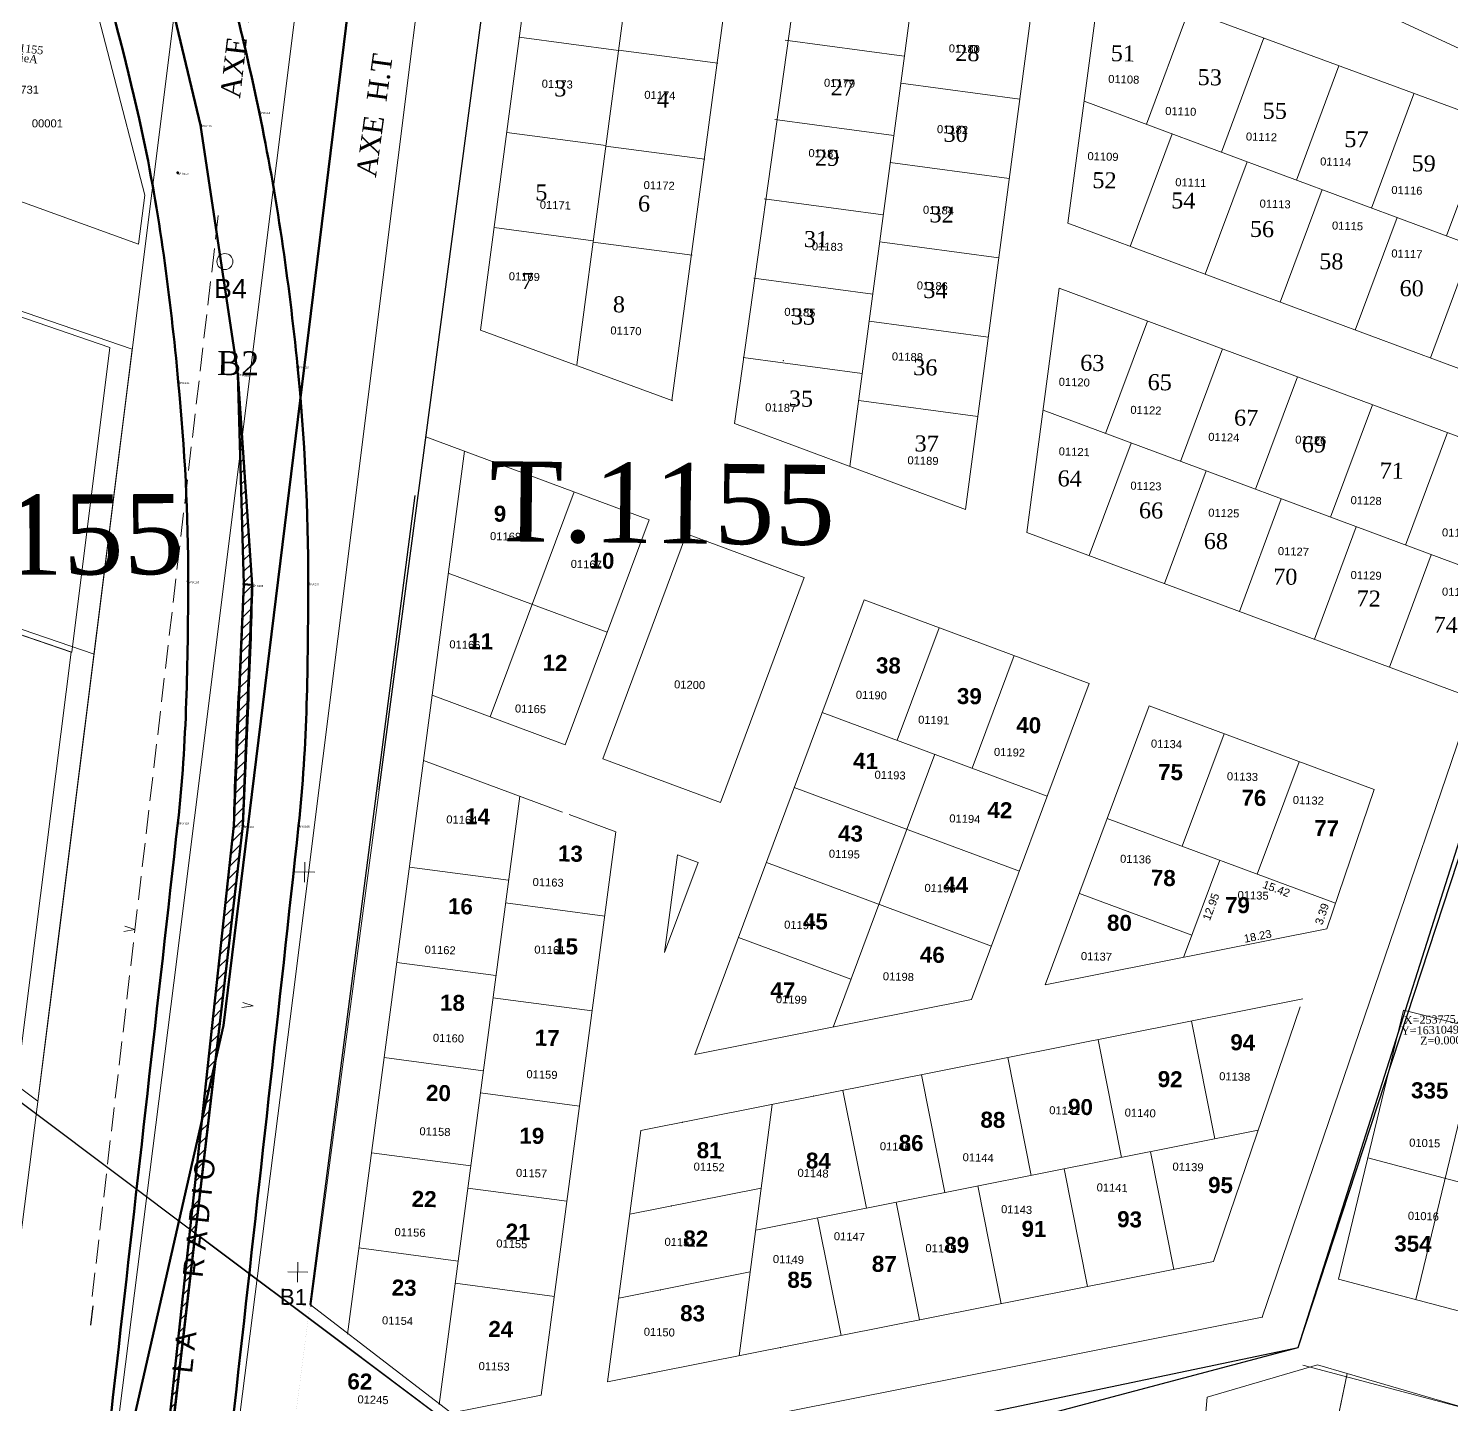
# Model space of a CAD drawing. Header units: metres. Extents: x 251686 to 255059, y 1627526 to 1631912.
# Drawn here: x 253599.5 to 253777.3, y 1631004.2 to 1631176.2 of the extents above; entities that cross this region are included whole.
import ezdxf
from ezdxf.enums import TextEntityAlignment as Align

# ---------------------------------------------------------------- set-up
doc = ezdxf.new("R2010")
doc.units = ezdxf.units.M
doc.header["$MEASUREMENT"] = 0
doc.linetypes.add('DGN Style 2', pattern=[29.229957, 17.537974, -11.691983])
doc.linetypes.add('DGN Style 3', pattern=[4.156684, 2.96906, -1.187624])
for name, color, linetype, lineweight in [('0 @ 1', 7, 'Continuous', 0), ('[CPT ]PLATEAU$2-NOM (14)', 7, 'Continuous', 0), ('ASSIETTE IMMAT', 7, 'Continuous', 0), ('AUTREETF', 7, 'Continuous', 0), ('Caniveau rectangulaire', 4, 'Continuous', 0), ('Cotation Surface1', 1, 'Continuous', 0), ('Division - Cotations Texte', 7, 'Continuous', 0), ('LOTIS', 7, 'Continuous', 0), ('morcellements', 5, 'Continuous', 13), ('Numero_TF', 7, 'Continuous', 0), ('Régularisation', 1, 'Continuous', 40), ('Voirie', 252, 'Continuous', 0)]:
    doc.layers.add(name, color=color, linetype=linetype, lineweight=lineweight)
for name, color, linetype in [('A_revoir_niveau_0', 7, 'Continuous'), ('historique_numero_parcelle', 7, 'Continuous'), ('limites_parcelles', 7, 'Continuous'), ('limites_sections', 7, 'Continuous'), ('limites_tf', 7, 'Continuous'), ('numero_lot', 7, 'Continuous'), ('numero_parcelle', 7, 'Continuous'), ('toponymie', 7, 'Continuous')]:
    doc.layers.add(name, color=color, linetype=linetype)
doc.layers.add('Lignes HT Vectorisées', color=6, linetype='Continuous', lineweight=0, true_color=0xff00ff)
doc.styles.get("Standard").update_dxf_attribs({"font": 'txt.shx'})
doc.styles.add('Style-Arial', font='arial.ttf')
doc.styles.add('Style-FANCY', font='times.ttf')
doc.styles.add('Style-Times New Roman', font='times.ttf')
doc.styles.add('Style-WORKING', font='WORKING.shx')
doc.styles.add('style1', font='')
doc.styles.get('style1').set_extended_font_data('Times New Roman', bold=True)

msp = doc.modelspace()

# ---------------------------------------------------------------- hatches: boundary and pattern name
at = {"layer": 'voirie', "linetype": 'Continuous', "lineweight": 0}
h = msp.add_hatch(dxfattribs=at)
h.set_pattern_fill('HATCH', style=0, pattern_type=2)
h.set_pattern_definition([(44.628, (253610.4372, 1630940.8711), (-0.702501, 0.711683), [])])
h.paths.add_polyline_path([(253610.437216, 1630940.871101), (253610.528853, 1630941.654907), (253610.557433, 1630941.903304), (253610.659499, 1630942.783405), (253610.743807, 1630943.519635), (253610.835931, 1630944.281854), (253610.965527, 1630945.397666), (253611.117776, 1630946.704802), (253611.30402, 1630948.30122), (253611.558425, 1630950.502241), (253611.806016, 1630952.596084), (253612.080695, 1630954.975424), (253612.36107, 1630957.348599), (253612.86855, 1630961.722696), (253616.119856, 1630989.559657), (253626.255276, 1631076.522264), (253627.421883, 1631106.646326), (253625.645861, 1631132.986413), (253626.374535, 1631106.750128), (253625.12978, 1631076.603573)])

# ---------------------------------------------------------------- linework, layer by layer
at = {"layer": '0 @ 1', "color": 7, "linetype": 'Continuous', "lineweight": 0}
for p, q in [((253657.50659, 1631055.063223), (253669.898804, 1631053.421702)), ((253655.930734, 1631043.166937), (253668.322948, 1631041.525416)), ((253654.354878, 1631031.270652), (253666.747092, 1631029.629131)), ((253652.780039, 1631019.375349), (253665.172253, 1631017.733828))]:
    msp.add_line(p, q, dxfattribs=at)
at = {"layer": 'A_revoir_niveau_0', "color": 5, "linetype": 'Continuous', "lineweight": 30}
msp.add_line((253643.297077, 1631081.05512), (253657.411361, 1631187.639812), dxfattribs=at)
at = {"layer": 'A_revoir_niveau_0', "color": 7, "linetype": 'Continuous', "lineweight": 0}
for p, q in [((253655.946461, 1631138.495991), (253662.367647, 1631186.983214)), ((253639.328894, 1631013.008147), (253653.943064, 1631123.363681)), ((253634.751489, 1631016.519562), (253643.297077, 1631081.05512)), ((253767.605997, 1631081.068628), (253761.679168, 1631063.653448)), ((253663.54097, 1631005.412446), (253672.859411, 1631075.777392)), ((253761.679168, 1631063.653448), (253726.514954, 1631056.6671)), ((253717.296606, 1631054.835707), (253682.730552, 1631047.967937)), ((253753.625537, 1631015.154714), (253660.619043, 1630996.675127)), ((253663.54097, 1631005.412446), (253652.174837, 1631003.153473))]:
    msp.add_line(p, q, dxfattribs=at)
at = {"layer": 'A_revoir_niveau_0', "color": 7, "linetype": 'Continuous', "lineweight": 13}
msp.add_line((253679.840437, 1631129.685661), (253687.249412, 1631184.942601), dxfattribs=at)
at = {"layer": 'A_revoir_niveau_0', "color": 7, "ltscale": 39.37}
msp.add_line((253634.647745, 1631016.739182), (253647.76368, 1631117.825166), dxfattribs=at)
at = {"layer": 'A_revoir_niveau_0', "color": 7, "ltscale": 39.37, "flags": 128}
msp.add_lwpolyline([(253607.522869, 1631016.578696), (253607.201143, 1631014.125269)], dxfattribs=at)
at = {"layer": 'A_revoir_niveau_0', "color": 7, "linetype": 'Continuous', "lineweight": 0}
msp.add_circle((253624.009353, 1631147.056495), 0.999998, dxfattribs=at)
for p in [(253634.751489, 1631016.519562), (253753.625537, 1631015.154714)]:
    msp.add_point(p, dxfattribs=at)
at = {"layer": 'ASSIETTE IMMAT', "color": 2, "linetype": 'Continuous', "lineweight": 30, "elevation": 0.000046, "flags": 128}
msp.add_lwpolyline([(254089.056999, 1630989.119047), (254053.768104, 1630970.237518), (253929.007157, 1630963.077484), (253662.217025, 1630930.4745), (253668.924592, 1630987.703548), (253758.102687, 1631011.359836), (253787.058794, 1631102.338464), (253886.298691, 1631104.643742), (253995.611394, 1631247.197095), (254072.178378, 1631231.497107), (254102.713941, 1631309.866788)], dxfattribs=at)
at = {"layer": 'Caniveau rectangulaire', "color": 7, "ltscale": 39.37}
for p, q in [((253633.958644, 1631069.519085), (253634.002275, 1631072.0187)), ((253632.730653, 1631070.790708), (253635.230267, 1631070.747077)), ((253631.858034, 1631020.798423), (253634.357648, 1631020.754792)), ((253633.086026, 1631019.526801), (253633.129657, 1631022.026415))]:
    msp.add_line(p, q, dxfattribs=at)
at = {"layer": 'Division - Cotations Texte', "color": 1, "linetype": 'Continuous', "lineweight": 0}
for p in [(253693.771448, 1631134.674279), (253697.586943, 1631042.762874), (253681.167547, 1631039.500942), (253679.780587, 1631029.029574), (253694.814042, 1631021.82112), (253678.394645, 1631018.559189), (253693.4271, 1631011.350752), (253677.007686, 1631008.087821)]:
    msp.add_point(p, dxfattribs=at)
at = {"layer": 'Lignes HT Vectorisées', "color": 5, "flags": 128}
msp.add_lwpolyline([(253756.669149, 1629670.287472), (253861.621399, 1629827.964829), (253775.882942, 1630131.985118), (253683.847384, 1630461.074745), (253586.374624, 1630811.106198), (253617.63126, 1631056.920646), (253648.501603, 1631303.479896), (253822.386232, 1631416.29853), (253967.163614, 1631512.857485)], dxfattribs=at)
at = {"layer": 'limites_parcelles', "color": 7, "linetype": 'Continuous', "lineweight": 0}
for p, q in [((253743.374075, 1631189.919895), (253789.633165, 1631168.341148)), ((253716.526359, 1631116.080355), (253726.102407, 1631188.388195)), ((253702.10585, 1631121.446835), (253710.791744, 1631187.030102)), ((253667.97934, 1631134.145334), (253674.777302, 1631185.481409)), ((253687.686323, 1631126.812297), (253695.952182, 1631185.714387)), ((253729.333695, 1631151.858213), (253733.396689, 1631182.534915)), ((253733.396689, 1631182.534915), (253788.949015, 1631162.016768)), ((253744.462587, 1631178.480179), (253739.151717, 1631164.208721)), ((253673.183022, 1631173.446425), (253660.791791, 1631175.086928)), ((253685.580934, 1631171.84481), (253673.188702, 1631173.485331)), ((253708.894958, 1631172.734057), (253694.026083, 1631174.702851)), ((253753.83412, 1631174.992098), (253748.52325, 1631160.720641)), ((253763.206653, 1631171.504), (253757.895783, 1631157.232543)), ((253723.319466, 1631167.367508), (253708.448609, 1631169.337336)), ((253772.578204, 1631168.01692), (253767.267334, 1631153.745462)), ((253788.42912, 1631145.872954), (253731.354201, 1631167.111243)), ((253707.582744, 1631162.820468), (253692.713869, 1631164.789262)), ((253781.950737, 1631164.528822), (253776.639867, 1631150.257365)), ((253671.608166, 1631161.550122), (253659.216935, 1631163.190625)), ((253742.362375, 1631163.015508), (253737.131229, 1631148.956691)), ((253683.992334, 1631159.848732), (253671.600103, 1631161.489253)), ((253722.006253, 1631157.453936), (253707.135396, 1631159.423765)), ((253751.733909, 1631159.527428), (253746.502762, 1631145.468611)), ((253761.106459, 1631156.04033), (253755.875312, 1631141.981513)), ((253706.269531, 1631152.906897), (253691.400656, 1631154.875691)), ((253770.478009, 1631152.553249), (253765.246862, 1631138.494432)), ((253670.03331, 1631149.653819), (253657.642078, 1631151.294322)), ((253787.879708, 1631130.072896), (253729.333695, 1631151.858213)), ((253682.404752, 1631147.853636), (253670.01252, 1631149.494157)), ((253720.693039, 1631147.540365), (253705.822183, 1631149.510194)), ((253779.85056, 1631149.066151), (253774.619413, 1631135.007334)), ((253704.957317, 1631142.993308), (253690.088442, 1631144.962102)), ((253724.216572, 1631113.218712), (253728.256568, 1631143.723789)), ((253787.597503, 1631121.642451), (253728.256568, 1631143.723789)), ((253719.379826, 1631137.626794), (253704.508969, 1631139.596622)), ((253739.265707, 1631139.626037), (253734.034595, 1631125.56922)), ((253679.992691, 1631129.649996), (253655.946461, 1631138.495991)), ((253748.63724, 1631136.137957), (253743.406128, 1631122.081139)), ((253703.645121, 1631133.080719), (253688.776246, 1631135.049513)), ((253758.009773, 1631132.649859), (253752.778661, 1631118.593042)), ((253718.06763, 1631127.714205), (253703.196773, 1631129.684034)), ((253767.381323, 1631129.162778), (253762.150211, 1631115.105961)), ((253784.776695, 1631106.687808), (253726.237079, 1631128.471742)), ((253716.526377, 1631116.081355), (253687.686323, 1631126.812297)), ((253776.753856, 1631125.67468), (253771.522744, 1631111.617863)), ((253677.002776, 1631114.782943), (253649.13655, 1631125.151835)), ((253737.245253, 1631124.376007), (253732.014088, 1631110.31619)), ((253746.616786, 1631120.887926), (253741.385621, 1631106.82811)), ((253657.166931, 1631090.152425), (253667.630225, 1631118.270041)), ((253755.989336, 1631117.400828), (253750.758172, 1631103.341012)), ((253666.539482, 1631086.665327), (253677.002776, 1631114.782943)), ((253671.225766, 1631084.922278), (253681.689042, 1631113.038894)), ((253696.375869, 1631107.573752), (253681.689042, 1631113.038894)), ((253779.94206, 1631092.483049), (253724.216555, 1631113.217712)), ((253787.350078, 1631114.251033), (253753.625537, 1631015.154714)), ((253765.361887, 1631113.91373), (253760.130722, 1631099.853914)), ((253696.375869, 1631107.573752), (253689.682341, 1631110.064945)), ((253774.733437, 1631110.42665), (253769.502273, 1631096.366833)), ((253671.771629, 1631100.724126), (253651.922541, 1631108.109651)), ((253685.912593, 1631079.457135), (253696.375869, 1631107.573752)), ((253682.730552, 1631047.967937), (253703.874299, 1631104.783466)), ((253731.990933, 1631094.32119), (253703.874299, 1631104.783466)), ((253708.013703, 1631087.237587), (253713.24585, 1631101.296386)), ((253717.386236, 1631083.749489), (253722.618383, 1631097.808288)), ((253717.296606, 1631054.835707), (253731.990933, 1631094.32119)), ((253666.539482, 1631086.665327), (253649.903034, 1631092.856604)), ((253726.514954, 1631056.6671), (253739.489363, 1631091.530905)), ((253767.605997, 1631081.068628), (253739.489363, 1631091.530905)), ((253726.758786, 1631080.262391), (253698.642152, 1631090.724667)), ((253743.629749, 1631073.984007), (253748.860896, 1631088.042824)), ((253666.187739, 1631078.260202), (253648.825889, 1631084.72118)), ((253685.912593, 1631079.457135), (253671.225766, 1631084.922278)), ((253700.013079, 1631051.401831), (253712.699969, 1631085.493538)), ((253753.002299, 1631070.496909), (253758.233446, 1631084.555726)), ((253723.270688, 1631070.889858), (253695.154055, 1631081.352134)), ((253650.774364, 1631004.227076), (253660.841659, 1631080.249804)), ((253672.859411, 1631075.777392), (253667.02939, 1631077.946466)), ((253762.771327, 1631066.86187), (253734.257216, 1631077.472105)), ((253678.931154, 1631060.698159), (253680.549624, 1631072.915749)), ((253678.931154, 1631060.698159), (253683.122308, 1631071.958706)), ((253683.122308, 1631071.958706), (253680.549624, 1631072.915749)), ((253719.78359, 1631061.517307), (253691.666957, 1631071.979584)), ((253743.797482, 1631060.100993), (253748.316033, 1631072.240958)), ((253659.446985, 1631069.737564), (253647.055753, 1631071.378068)), ((253659.074592, 1631066.910638), (253671.466806, 1631065.269117)), ((253744.827935, 1631062.868425), (253730.769118, 1631068.099572)), ((253702.236711, 1631057.377921), (253688.179876, 1631062.608033)), ((253657.872129, 1631057.841261), (253645.480897, 1631059.481765)), ((253758.703058, 1631054.906074), (253675.987814, 1631038.472187)), ((253758.365725, 1631053.915812), (253747.538869, 1631022.101986)), ((253747.693274, 1631037.422594), (253744.769616, 1631052.13583)), ((253736.032087, 1631035.105762), (253733.108429, 1631049.818998)), ((253656.297273, 1631045.944958), (253643.906041, 1631047.585462)), ((253724.753289, 1631032.865267), (253721.829632, 1631047.578504)), ((253713.965266, 1631030.722223), (253711.041609, 1631045.435459)), ((253704.157793, 1631028.774094), (253701.234135, 1631043.487331)), ((253688.24735, 1631010.320997), (253692.407211, 1631041.734118)), ((253671.827953, 1631007.059065), (253675.987814, 1631038.472187)), ((253753.120963, 1631038.50403), (253690.326772, 1631026.027066)), ((253654.722416, 1631034.048655), (253642.331185, 1631035.689159)), ((253742.573871, 1631021.113488), (253739.651178, 1631035.824708)), ((253731.784848, 1631018.970461), (253728.862155, 1631033.68168)), ((253691.020251, 1631031.26275), (253674.600837, 1631027.999819)), ((253720.995825, 1631016.827434), (253718.073133, 1631031.538653)), ((253710.795928, 1631014.801142), (253707.873236, 1631029.512362)), ((253700.988455, 1631012.853014), (253698.065762, 1631027.564233)), ((253653.147578, 1631022.153352), (253640.756346, 1631023.793856)), ((253747.538869, 1631022.101986), (253671.827953, 1631007.059065)), ((253673.214913, 1631017.530433), (253689.634309, 1631020.792365))]:
    msp.add_line(p, q, dxfattribs=at)
at = {"layer": 'limites_parcelles', "color": 7, "lineweight": 0, "ltscale": 39.37}
for p, q in [((253771.285022, 1631053.502138), (253763.137408, 1631019.907822)), ((253771.285022, 1631053.502138), (253868.251654, 1631029.042562)), ((253780.981685, 1631051.05618), (253772.805556, 1631017.344292)), ((253863.495461, 1631009.431784), (253766.813978, 1631035.067088)), ((253859.818891, 1630994.272518), (253763.137408, 1631019.907822)), ((253634.647745, 1631016.739182), (253660.515299, 1630996.894747)), ((253818.423006, 1630993.297938), (253758.705783, 1631009.132089))]:
    msp.add_line(p, q, dxfattribs=at)
at = {"layer": 'limites_parcelles', "color": 7, "lineweight": 0, "flags": 128}
msp.add_lwpolyline([(253761.441639, 1630127.929408), (253669.399425, 1630457.042785), (253571.924424, 1630807.082271), (253571.51908, 1630809.029393), (253571.374904, 1630811.013026), (253571.494427, 1630812.998296), (253602.749246, 1631058.798456), (253633.6178, 1631305.343416), (253634.165779, 1631307.894016), (253635.14739, 1631310.311098), (253636.532942, 1631312.521547), (253638.280524, 1631314.458505), (253640.337273, 1631316.063379), (253814.14227, 1631428.830345), (253814.14227, 1631428.830345), (253950.854808, 1631520.01047), (253983.472344, 1631505.704533), (253830.629866, 1631403.767217), (253662.51866, 1631294.693741), (253632.51326, 1631055.042836), (253601.636463, 1630812.215479), (253698.295348, 1630465.106707), (253790.324263, 1630136.040833)], dxfattribs=at)
msp.add_lwpolyline([(253574.665325, 1631132.519334), (253578.208993, 1631145.789913), (253578.720316, 1631147.646049), (253612.426968, 1631136.093733), (253607.657673, 1631098.001713), (253568.996154, 1631111.24007), (253572.065395, 1631122.285915), (253574.665325, 1631132.519334)], close=True, dxfattribs=at)
at = {"layer": 'limites_parcelles', "color": 7, "lineweight": 0, "ltscale": 39.37, "const_width": 0.005, "flags": 128}
msp.add_lwpolyline([(253634.647745, 1631016.739182), (253660.515299, 1630996.894747), (253631.400473, 1630991.712093), (253634.647745, 1631016.739182)], close=True, dxfattribs=at)
at = {"layer": 'limites_parcelles', "color": 7, "lineweight": 0, "ltscale": 39.37, "flags": 128}
msp.add_lwpolyline([(253760.742553, 1630991.306318), (253745.776517, 1630994.363895), (253746.741502, 1631005.133205), (253760.535817, 1631009.203609), (253764.238684, 1631008.11459), (253760.742553, 1630991.306318)], close=True, dxfattribs=at)
at = {"layer": 'limites_parcelles', "color": 7, "linetype": 'Continuous', "lineweight": 0}
msp.add_3dface([(253578.720316, 1631147.646049), (253612.426968, 1631136.093733), (253600.630395, 1631042.134982), (253558.805586, 1631073.554645)], dxfattribs=at)
at = {"layer": 'limites_parcelles', "color": 7, "lineweight": 0, "ltscale": 39.37}
msp.add_3dface([(253776.305859, 1630989.534719), (253760.645491, 1630990.839744), (253764.238684, 1631008.11459), (253779.757399, 1631003.550207)], dxfattribs=at)
at = {"layer": 'limites_sections', "color": 112, "linetype": 'Continuous', "lineweight": 40, "flags": 128}
for points in [[(253674.590697, 1631377.408104), (253696.537777, 1631631.552986), (253757.0504, 1631605.0124), (254274.3391, 1631378.1314), (254391.230087, 1631349.844634), (254373.700701, 1631270.312536), (254242.098307, 1630809.467069), (253976.914647, 1630881.792805), (253928.216166, 1630961.492497), (253736.80282, 1630938.191521), (253609.69659, 1630931.397239), (253609.133378, 1630987.020807), (253623.83294, 1631051.575567), (253646.244957, 1631234.319701), (253674.590697, 1631377.408104)], [(253674.590697, 1631377.408104), (253674.590697, 1631377.408104), (253646.244957, 1631234.319701), (253623.83294, 1631051.575567), (253609.133378, 1630987.020807), (253440.819697, 1630955.12805), (253435.967436, 1630934.255873), (253410.924755, 1630940.010543), (253397.397847, 1630905.717981), (253240.051375, 1630964.260416), (253159.014814, 1630953.400816), (252902.302406, 1631004.373492), (252917.511762, 1631033.512299), (252933.615556, 1631071.636486), (253042.666678, 1631330.256564), (253197.294172, 1631271.365351), (253325.36771, 1631355.405241), (253397.015191, 1631407.238072), (253416.952786, 1631422.235841), (253456.97, 1631424.24), (253481.6913, 1631407.086037), (253494.993744, 1631402.644051), (253581.47345, 1631387.191228), (253674.590697, 1631377.408104)]]:
    msp.add_lwpolyline(points, close=True, dxfattribs=at)
at = {"layer": 'limites_tf', "color": 5, "linetype": 'Continuous', "lineweight": 30}
for p, q in [((253639.220608, 1631011.459037), (253620.764494, 1631025.314984)), ((253665.298018, 1630991.891082), (253639.220608, 1631011.459037))]:
    msp.add_line(p, q, dxfattribs=at)
at = {"layer": 'limites_tf', "color": 5, "linetype": 'Continuous', "lineweight": 30, "flags": 128}
msp.add_lwpolyline([(253665.298018, 1630991.891082), (253758.103332, 1631011.356759), (253790.774384, 1631110.815619), (253792.481205, 1631183.445644), (253745.997615, 1631186.003646), (253685.18485, 1631179.959457), (253665.030028, 1631182.247368), (253665.407573, 1631185.35132), (253640.199282, 1631185.147275), (253592.194947, 1631190.525745), (253559.001348, 1631071.690006), (253620.765602, 1631025.31646), (253639.221257, 1631011.459902), (253665.062901, 1630992.067521), (253665.089254, 1630992.072514), (253665.087212, 1630992.049277), (253665.298018, 1630991.891082)], close=True, dxfattribs=at)
at = {"layer": 'LOTIS', "color": 7, "linetype": 'DGN Style 3', "lineweight": 0}
msp.add_line((253607.425566, 1631017.740709), (253623.233096, 1631153.194749), dxfattribs=at)
at = {"layer": 'LOTIS', "color": 7, "linetype": 'Continuous', "lineweight": 13, "transparency": 33554534, "flags": 128}
for points in [[(253611.50358, 1631063.997997), (253612.77557, 1631063.578817), (253611.369956, 1631063.335191)], [(253626.266923, 1631054.481743), (253627.529622, 1631054.035355), (253626.119102, 1631053.821957)]]:
    msp.add_lwpolyline(points, dxfattribs=at)
at = {"layer": 'morcellements', "color": 2, "linetype": 'Continuous', "lineweight": 13, "flags": 128}
msp.add_lwpolyline([(253587.831, 1631191.23), (253605.259132, 1631189.056799), (253614.025453, 1631155.342849), (253613.221204, 1631149.23096), (253579.398356, 1631161.463262), (253587.831, 1631191.23)], close=True, dxfattribs=at)
msp.add_lwpolyline([(253566.097309, 1631111.521864), (253604.811518, 1631098.251643), (253597.784241, 1631042.384913), (253555.959431, 1631073.804575), (253566.15, 1631111.49)], dxfattribs=at)
at = {"layer": 'morcellements', "color": 2, "linetype": 'Continuous', "lineweight": 13}
msp.add_3dface([(253575.930254, 1631147.876772), (253609.636906, 1631136.324457), (253604.867611, 1631098.232436), (253566.15, 1631111.49)], dxfattribs=at)
at = {"layer": 'voirie', "color": 7, "linetype": 'Continuous', "lineweight": 80}
for p, q in [((253620.962863, 1631164.114474), (253615.200063, 1631188.191398)), ((253625.645861, 1631132.986413), (253620.962863, 1631164.114474)), ((253627.421883, 1631106.646326), (253625.645861, 1631132.986413)), ((253626.374535, 1631106.750128), (253625.645861, 1631132.986413)), ((253626.374535, 1631106.750128), (253627.421883, 1631106.646326)), ((253625.12978, 1631076.603573), (253610.437216, 1630940.871101))]:
    msp.add_line(p, q, dxfattribs=at)
at = {"layer": 'voirie', "color": 7, "linetype": 'Continuous', "lineweight": 80, "flags": 128}
msp.add_lwpolyline([(253610.437216, 1630940.871101), (253610.528853, 1630941.654907), (253610.557433, 1630941.903304), (253610.659499, 1630942.783405), (253610.743807, 1630943.519635), (253610.835931, 1630944.281854), (253610.965527, 1630945.397666), (253611.117776, 1630946.704802), (253611.30402, 1630948.30122), (253611.558425, 1630950.502241), (253611.806016, 1630952.596084), (253612.080695, 1630954.975424), (253612.36107, 1630957.348599), (253612.86855, 1630961.722696), (253616.119856, 1630989.559657), (253626.255276, 1631076.522264), (253627.421883, 1631106.646326), (253625.645861, 1631132.986413), (253626.374535, 1631106.750128), (253625.12978, 1631076.603573), (253610.437216, 1630940.871101), (253610.437216, 1630940.871101)], close=True, dxfattribs=at)
msp.add_lwpolyline([(253593.939103, 1630799.977242), (253595.272062, 1630799.966587), (253597.613273, 1630823.402881), (253610.437216, 1630940.871101), (253626.255276, 1631076.522264)], dxfattribs=at)
at = {"layer": 'voirie', "color": 7, "linetype": 'Continuous', "lineweight": 80}
for points, knots in [([(253509.794243, 1631705.459673), (253517.191333, 1631698.261828), (253524.588424, 1631691.063983), (253531.985514, 1631683.866138), (253536.537074, 1631679.437177), (253539.193052, 1631673.463741), (253542.061743, 1631667.696376), (253546.328939, 1631659.117386), (253549.880225, 1631650.584514), (253552.444753, 1631641.326407), (253554.628455, 1631633.44311), (253556.050551, 1631625.52684), (253556.273139, 1631617.500048), (253556.463705, 1631610.628057), (253556.415519, 1631603.688219), (253555.559067, 1631596.852248), (253554.697487, 1631589.975349), (253553.840938, 1631583.10189), (253552.789271, 1631576.253797), (253550.602424, 1631562.013804), (253548.392616, 1631547.779831), (253546.201814, 1631533.540665), (253543.857361, 1631518.302841), (253541.57784, 1631503.054118), (253539.305748, 1631487.808473), (253538.21101, 1631480.462823), (253538.594992, 1631472.921242), (253539.622091, 1631465.526948), (253540.273432, 1631460.837807), (253541.984434, 1631456.486382), (253544.212414, 1631452.161863), (253547.094067, 1631446.568561), (253550.619237, 1631441.777572), (253554.637161, 1631437.148863), (253558.337684, 1631432.885804), (253563.822011, 1631430.966256), (253567.675304, 1631426.500987), (253576.090012, 1631416.749861), (253584.806864, 1631406.018817), (253584.497443, 1631393.815078), (253584.291825, 1631385.70537), (253583.488517, 1631377.5521), (253582.664247, 1631369.455466), (253581.352765, 1631356.573033), (253579.546272, 1631343.707712), (253578.477275, 1631330.813834), (253577.516314, 1631319.223045), (253578.232656, 1631307.504293), (253579.331512, 1631295.884551), (253580.492014, 1631283.612942), (253582.145392, 1631271.425667), (253585.349271, 1631259.478712), (253592.042684, 1631234.519626), (253601.075807, 1631210.541817), (253607.940211, 1631185.773482), (253609.982447, 1631178.404629), (253611.969353, 1631171.047473), (253613.598025, 1631163.547279), (253615.86122, 1631153.125046), (253617.192832, 1631142.618882), (253618.192363, 1631132.009784), (253618.974313, 1631123.710096), (253619.451084, 1631115.409742), (253619.420707, 1631107.107284), (253619.383915, 1631097.05167), (253619.258135, 1631086.954445), (253618.136797, 1631076.936983), (253613.085338, 1631031.809812), (253607.920798, 1630986.823369), (253602.873829, 1630941.760225), (253598.505641, 1630902.757754), (253594.657551, 1630863.693173), (253589.788853, 1630824.74971), (253588.779408, 1630816.675427), (253587.769964, 1630808.601144), (253586.76052, 1630800.526861)], [0, 0, 0, 0, 0.032868656, 0.032868656, 0.032868656, 0.0530933214, 0.0530933214, 0.0530933214, 0.0831776336, 0.0831776336, 0.0831776336, 0.1087944889, 0.1087944889, 0.1087944889, 0.1307258908, 0.1307258908, 0.1307258908, 0.1527885997, 0.1527885997, 0.1527885997, 0.1986660178, 0.1986660178, 0.1986660178, 0.2477610268, 0.2477610268, 0.2477610268, 0.2714159597, 0.2714159597, 0.2714159597, 0.2864168956, 0.2864168956, 0.2864168956, 0.3058190024, 0.3058190024, 0.3058190024, 0.3236884171, 0.3236884171, 0.3236884171, 0.3627111306, 0.3627111306, 0.3627111306, 0.3886427564, 0.3886427564, 0.3886427564, 0.429902174, 0.429902174, 0.429902174, 0.4669918102, 0.4669918102, 0.4669918102, 0.5061621734, 0.5061621734, 0.5061621734, 0.5879952786, 0.5879952786, 0.5879952786, 0.6123415301, 0.6123415301, 0.6123415301, 0.6461729623, 0.6461729623, 0.6461729623, 0.6726399011, 0.6726399011, 0.6726399011, 0.7046956251, 0.7046956251, 0.7046956251, 0.8491018716, 0.8491018716, 0.8491018716, 0.9740865025, 0.9740865025, 0.9740865025, 1, 1, 1, 1]), ([(253618.558244, 1630811.932652), (253615.639965, 1630812.823285), (253612.721686, 1630813.713918), (253609.803407, 1630814.60455), (253607.051619, 1630815.444371), (253604.28836, 1630818.63114), (253604.597998, 1630821.489492), (253608.879476, 1630861.012923), (253613.679035, 1630900.534004), (253618.076199, 1630940.073487), (253623.136282, 1630985.573973), (253628.268606, 1631030.976074), (253633.223772, 1631076.576022), (253634.317535, 1631086.641381), (253634.390859, 1631096.772138), (253634.417469, 1631106.867911), (253634.441295, 1631115.907208), (253633.982819, 1631124.943612), (253633.083457, 1631133.978144), (253632.018726, 1631144.673885), (253630.477717, 1631155.231028), (253628.292656, 1631165.75292), (253626.554852, 1631174.121101), (253624.462729, 1631182.356365), (253622.245744, 1631190.583704), (253615.784295, 1631214.56245), (253606.592977, 1631237.586064), (253600.20021, 1631261.731338), (253597.027588, 1631273.714228), (253595.436991, 1631285.931137), (253594.149848, 1631298.19839), (253593.061889, 1631308.567295), (253593.037429, 1631319.04618), (253593.55566, 1631329.437908), (253594.188212, 1631342.122032), (253596.8899, 1631354.525442), (253600.110726, 1631367.008141), (253602.257842, 1631375.329548), (253604.954448, 1631382.588503), (253611.011083, 1631389.976855), (253613.642329, 1631393.186654), (253616.792364, 1631396.786055), (253620.285227, 1631395.975768), (253624.378482, 1631395.0262), (253628.459689, 1631393.20247), (253632.606743, 1631392.010686), (253636.54384, 1631390.87924), (253640.468697, 1631389.654666), (253644.453802, 1631388.746699), (253649.761946, 1631387.537291), (253655.405416, 1631388.431876), (253660.812723, 1631389.297499), (253665.215455, 1631390.002306), (253669.489528, 1631390.982027), (253673.644372, 1631392.898265), (253678.238138, 1631395.016937), (253682.490995, 1631397.435796), (253686.073026, 1631400.813738), (253690.223101, 1631404.727358), (253694.323273, 1631408.653403), (253698.389043, 1631412.636025), (253711.293324, 1631425.2764), (253724.093398, 1631438.011808), (253737.033453, 1631450.616925), (253740.955361, 1631454.437318), (253745.028885, 1631458.085565), (253749.109963, 1631461.745752), (253753.835806, 1631465.984208), (253758.828345, 1631469.83763), (253764.00603, 1631473.567288), (253774.841242, 1631481.37225), (253786.412482, 1631487.56758), (253798.462042, 1631493.48), (253808.963888, 1631498.632994), (253819.557771, 1631502.666107), (253830.925024, 1631505.693489), (253838.266496, 1631507.648705), (253845.655041, 1631508.615547), (253853.090516, 1631508.931646), (253861.206892, 1631509.276692), (253869.398631, 1631508.891861), (253877.514405, 1631507.757047), (253885.439796, 1631506.648854), (253893.544762, 1631505.622911), (253900.743999, 1631502.228111), (253936.629224, 1631485.306432), (253972.51445, 1631468.384754), (254008.399675, 1631451.463076)], [0, 0, 0, 0, 0.0087382484, 0.0087382484, 0.0087382484, 0.0169779686, 0.0169779686, 0.0169779686, 0.1309114656, 0.1309114656, 0.1309114656, 0.2620216633, 0.2620216633, 0.2620216633, 0.2909618549, 0.2909618549, 0.2909618549, 0.3168735907, 0.3168735907, 0.3168735907, 0.3475497981, 0.3475497981, 0.3475497981, 0.3719469377, 0.3719469377, 0.3719469377, 0.4430528956, 0.4430528956, 0.4430528956, 0.4783415758, 0.4783415758, 0.4783415758, 0.5081693578, 0.5081693578, 0.5081693578, 0.5445770939, 0.5445770939, 0.5445770939, 0.5688477719, 0.5688477719, 0.5688477719, 0.5793919363, 0.5793919363, 0.5793919363, 0.5917485506, 0.5917485506, 0.5917485506, 0.6034795707, 0.6034795707, 0.6034795707, 0.6191052461, 0.6191052461, 0.6191052461, 0.6318279681, 0.6318279681, 0.6318279681, 0.6458947313, 0.6458947313, 0.6458947313, 0.6621922199, 0.6621922199, 0.6621922199, 0.7139185453, 0.7139185453, 0.7139185453, 0.7295959021, 0.7295959021, 0.7295959021, 0.7477501072, 0.7477501072, 0.7477501072, 0.7857409622, 0.7857409622, 0.7857409622, 0.8188520569, 0.8188520569, 0.8188520569, 0.840236657, 0.840236657, 0.840236657, 0.8635795445, 0.8635795445, 0.8635795445, 0.8863748433, 0.8863748433, 0.8863748433, 1, 1, 1, 1]), ([(253626.374535, 1631106.750128), (253625.959617, 1631096.701276), (253625.369888, 1631086.6566), (253625.12978, 1631076.603573), (253625.128536, 1631076.551505), (253625.129103, 1631076.499394), (253625.128765, 1631076.447304)], [0, 0, 0, 0, 0.9948473533, 0.9948473533, 0.9948473533, 1, 1, 1, 1]), ([(253626.255276, 1631076.522264), (253626.644145, 1631086.563618), (253627.194827, 1631096.601314), (253627.421883, 1631106.646326), (253627.423403, 1631106.713567), (253627.422757, 1631106.780858), (253627.423193, 1631106.848124)], [0, 0, 0, 0, 0.9933504836, 0.9933504836, 0.9933504836, 1, 1, 1, 1])]:
    msp.add_open_spline(points, degree=3, knots=knots, dxfattribs=at)
for p in [(253628.292656, 1631165.75292), (253620.962863, 1631164.114474), (253618.098776, 1631158.152764), (253625.645861, 1631132.986413), (253633.083457, 1631133.978144), (253618.192363, 1631132.009784), (253619.420707, 1631107.107284), (253626.374535, 1631106.750128), (253627.421883, 1631106.646326), (253634.417469, 1631106.867911), (253618.136797, 1631076.936983), (253625.12978, 1631076.603573), (253626.255276, 1631076.522264), (253633.223772, 1631076.576022)]:
    msp.add_point(p, dxfattribs=at)

# ---------------------------------------------------------------- texts
at = {"layer": '[CPT ]PLATEAU$2-NOM (14)', "color": 7, "insert": (253632.582652, 1631017.664932), "char_height": 1.999996, "attachment_point": 5, "rotation": 359.00002359, "line_spacing_factor": 0.6, "style": 'Style-WORKING'}
msp.add_mtext('\\fArial|b0|i0|c00|p39;B1', dxfattribs=at)
at = {"layer": 'AUTREETF', "color": 4, "linetype": 'Continuous', "lineweight": 30, "style": 'Style-FANCY'}
msp.add_text('T.1155', height=9.999982, rotation=359.3486, dxfattribs=at).set_placement((253678.647847, 1631116.872171), align=Align.MIDDLE_CENTER)
at = {"layer": 'Cotation Surface1', "color": 7, "linetype": 'Continuous', "lineweight": 0, "insert": (253776.280091, 1631051.044788), "char_height": 1, "attachment_point": 5, "rotation": 1.19808522, "line_spacing_factor": 0.790495, "style": 'Style-Times New Roman'}
msp.add_mtext('X=253775.9703^JY=1631049.9483^JZ=0.0000', dxfattribs=at)
at = {"layer": 'historique_numero_parcelle', "color": 7, "linetype": 'Continuous', "lineweight": 13, "style": 'Style-Arial'}
msp.add_text('00001', height=1, rotation=359.91, dxfattribs=at).set_placement((253599.889378, 1631164.825733), align=Align.TOP_LEFT)
at = {"layer": 'LOTIS', "color": 7, "linetype": 'Continuous', "lineweight": 0, "style": 'Style-Arial'}
msp.add_text('B4', height=2.399995, rotation=359.508, dxfattribs=at).set_placement((253622.664924, 1631144.889676), align=Align.TOP_LEFT)
at = {"layer": 'numero_lot', "color": 7, "linetype": 'Continuous', "lineweight": 0, "style": 'Style-FANCY'}
for s, p in [('28', (253716.785899, 1631173.103395)), ('51', (253736.20719, 1631173.075442)), ('27', (253701.20064, 1631168.810751)), ('53', (253747.061816, 1631170.087553)), ('3', (253665.930272, 1631168.692287)), ('4', (253678.750406, 1631167.301335)), ('55', (253755.190886, 1631165.896051)), ('30', (253715.314534, 1631163.010557)), ('57', (253765.389436, 1631162.344528)), ('29', (253699.255969, 1631160.022369)), ('59', (253773.78494, 1631159.321551)), ('52', (253733.913201, 1631157.216094)), ('5', (253663.562076, 1631155.694664)), ('54', (253743.755936, 1631154.681934)), ('6', (253676.38271, 1631154.302704)), ('32', (253713.562473, 1631152.937621)), ('56', (253753.585712, 1631151.116844)), ('31', (253697.86914, 1631149.853044)), ('58', (253762.251544, 1631147.078997)), ('7', (253661.812734, 1631144.631532)), ('34', (253712.788793, 1631143.480702)), ('60', (253772.287383, 1631143.717342)), ('8', (253673.243422, 1631141.707599)), ('33', (253696.24227, 1631140.182984)), ('36', (253711.527924, 1631133.843259)), ('63', (253732.388641, 1631134.392271)), ('65', (253740.814805, 1631131.979851)), ('35', (253695.983204, 1631129.924963)), ('67', (253751.608868, 1631127.5358)), ('37', (253711.695638, 1631124.3139)), ('69', (253760.077089, 1631124.209509)), ('71', (253769.798128, 1631120.92736)), ('64', (253729.559601, 1631119.947473)), ('66', (253739.728046, 1631115.95941)), ('68', (253747.824352, 1631112.125533)), ('70', (253756.501043, 1631107.678435)), ('72', (253766.920995, 1631104.950172)), ('74', (253776.533237, 1631101.644918))]:
    msp.add_text(s, height=1.999994, rotation=359, dxfattribs=at).set_placement(p, align=Align.MIDDLE_CENTER)
at = {"layer": 'numero_lot', "color": 7, "linetype": 'Continuous', "lineweight": 0, "char_height": 2, "attachment_point": 7, "rotation": 359.00002359, "line_spacing_factor": 0.72, "style": 'style1'}
for s, insert in [('\\fArial|b1|i0|c00|p39;9', (253657.588773, 1631114.531104)), ('\\fArial|b1|i0|c00|p39;10', (253669.553286, 1631108.678414)), ('\\fArial|b1|i0|c00|p39;11', (253654.392472, 1631098.628497)), ('\\fArial|b1|i0|c00|p39;12', (253663.687016, 1631095.93588)), ('\\fArial|b1|i0|c00|p39;38', (253705.33817, 1631095.577912)), ('\\fArial|b1|i0|c00|p39;39', (253715.452723, 1631091.740811)), ('\\fArial|b1|i0|c00|p39;40', (253722.868021, 1631088.113851)), ('\\fArial|b1|i0|c00|p39;41', (253702.485504, 1631083.68391)), ('\\fArial|b1|i0|c00|p39;75', (253740.586008, 1631082.258286)), ('\\fArial|b1|i0|c00|p39;76', (253751.005397, 1631079.039421)), ('\\fArial|b1|i0|c00|p39;42', (253719.268785, 1631077.531076)), ('\\fArial|b1|i0|c00|p39;14', (253654.009254, 1631076.752897)), ('\\fArial|b1|i0|c00|p39;77', (253760.085062, 1631075.27493)), ('\\fArial|b1|i0|c00|p39;43', (253700.609429, 1631074.577283)), ('\\fArial|b1|i0|c00|p39;13', (253665.605784, 1631072.069805)), ('\\fArial|b1|i0|c00|p39;44', (253713.753482, 1631068.193928)), ('\\fArial|b1|i0|c00|p39;78', (253739.683015, 1631069.03052)), ('\\fArial|b1|i0|c00|p39;16', (253651.867878, 1631065.489576)), ('\\fArial|b1|i0|c00|p39;79', (253748.943241, 1631065.640397)), ('\\fArial|b1|i0|c00|p39;45', (253696.219158, 1631063.598254)), ('\\fArial|b1|i0|c00|p39;80', (253734.204297, 1631063.421294)), ('\\fArial|b1|i0|c00|p39;15', (253665.004467, 1631060.482558)), ('\\fArial|b1|i0|c00|p39;46', (253710.826707, 1631059.435691)), ('\\fArial|b1|i0|c00|p39;47', (253692.142784, 1631055.017107)), ('\\fArial|b1|i0|c00|p39;18', (253650.878208, 1631053.427036)), ('\\fArial|b1|i0|c00|p39;17', (253662.714925, 1631049.068801)), ('\\fArial|b1|i0|c00|p39;94', (253749.611301, 1631048.478158)), ('\\fArial|b1|i0|c00|p39;92', (253740.53722, 1631043.880832)), ('\\fArial|b1|i0|c00|p39;20', (253649.124394, 1631042.15695)), ('\\fArial|b1|i0|c00|p39;335', (253772.193491, 1631042.478135)), ('\\fArial|b1|i0|c00|p39;90', (253729.337958, 1631040.409765)), ('\\fArial|b1|i0|c00|p39;88', (253718.394333, 1631038.806517)), ('\\fArial|b1|i0|c00|p39;19', (253660.7907, 1631036.810541)), ('\\fArial|b1|i0|c00|p39;81', (253682.946267, 1631034.990599)), ('\\fArial|b1|i0|c00|p39;86', (253708.176288, 1631035.912412)), ('\\fArial|b1|i0|c00|p39;84', (253696.588247, 1631033.690317)), ('\\fArial|b1|i0|c00|p39;95', (253746.831221, 1631030.647997)), ('\\fArial|b1|i0|c00|p39;22', (253647.336443, 1631028.939167)), ('\\fArial|b1|i0|c00|p39;93', (253735.469845, 1631026.369638)), ('\\fArial|b1|i0|c00|p39;21', (253659.065592, 1631024.843849)), ('\\fArial|b1|i0|c00|p39;82', (253681.26977, 1631023.967201)), ('\\fArial|b1|i0|c00|p39;91', (253723.529058, 1631025.174854)), ('\\fArial|b1|i0|c00|p39;89', (253713.867934, 1631023.180165)), ('\\fArial|b1|i0|c00|p39;354', (253770.098713, 1631023.324465)), ('\\fArial|b1|i0|c00|p39;87', (253704.821907, 1631020.792681)), ('\\fArial|b1|i0|c00|p39;85', (253694.270623, 1631018.804528)), ('\\fArial|b1|i0|c00|p39;23', (253644.841099, 1631017.822881)), ('\\fArial|b1|i0|c00|p39;83', (253680.876748, 1631014.629656)), ('\\fArial|b1|i0|c00|p39;24', (253656.914272, 1631012.679887)), ('\\fArial|b1|i0|c00|p39;62', (253639.300882, 1631006.108112))]:
    msp.add_mtext(s, dxfattribs=dict(at, insert=insert))
at = {"layer": 'numero_parcelle', "color": 5, "lineweight": 0, "style": 'Style-Arial'}
for s, rotation, p in [('01180', 358.26587, (253714.46578, 1631174.202654)), ('01173', 358.26587, (253663.610152, 1631169.791546)), ('01179', 358.26587, (253698.88052, 1631169.91001)), ('01108', 358.26587, (253734.392746, 1631170.38519, 0.00002)), ('00731', 0.23, (253596.895425, 1631169.025779)), ('01174', 358.26587, (253676.430286, 1631168.400594)), ('01110', 358.26587, (253741.511798, 1631166.379862, 0.00002)), ('01182', 358.26587, (253712.994414, 1631164.109816)), ('01112', 358.26587, (253751.597122, 1631163.190434, 0.00002)), ('01181', 358.26587, (253696.935849, 1631161.121628)), ('01109', 358.26587, (253731.797258, 1631160.742733, 0.00002)), ('01114', 358.26587, (253760.866722, 1631160.075178, 0.00002)), ('01111', 358.26587, (253742.772464, 1631157.479132, 0.00002)), ('01172', 358.26587, (253676.343038, 1631157.132275)), ('01116', 358.26587, (253769.765537, 1631156.514886, 0.00002)), ('01171', 358.26587, (253663.365599, 1631154.666031)), ('01184', 358.26587, (253711.242353, 1631154.03688)), ('01113', 358.26587, (253753.302729, 1631154.808913, 0.00002)), ('01115', 358.26587, (253762.349858, 1631152.064521, 0.00002)), ('01183', 358.26587, (253697.36649, 1631149.473939)), ('01117', 358.26587, (253769.765537, 1631148.578402, 0.00002)), ('01169', 358.26587, (253659.492614, 1631145.730791)), ('01186', 358.26587, (253710.468673, 1631144.579961)), ('01185', 358.26587, (253693.92215, 1631141.282242)), ('01170', 358.26587, (253672.190258, 1631138.959952)), ('01188', 358.26587, (253707.359118, 1631135.714894)), ('01120', 358.26587, (253728.205288, 1631132.543181, 0.00002)), ('01187', 358.26587, (253691.526642, 1631129.354581)), ('01122', 358.26587, (253737.159721, 1631129.038519, 0.00002)), ('01124', 358.26587, (253746.892801, 1631125.663658, 0.00002)), ('01126', 358.26587, (253757.756969, 1631125.308768)), ('01121', 358.26587, (253728.205288, 1631123.846426, 0.00002)), ('01189', 358.26587, (253709.305734, 1631122.734663)), ('01123', 358.26587, (253737.159721, 1631119.56295, 0.00002)), ('01128', 358.26587, (253764.671892, 1631117.745717)), ('01125', 358.26587, (253746.892801, 1631116.18809, 0.00002)), ('01168', 358.26587, (253657.154967, 1631113.261743)), ('01130', 358.26587, (253776.092039, 1631113.721846)), ('01127', 358.26587, (253755.587685, 1631111.385404)), ('01167', 358.26587, (253667.2333, 1631109.785294)), ('01129', 358.26587, (253764.671892, 1631108.399951)), ('01131', 358.26587, (253776.092039, 1631106.323114)), ('01166', 358.26587, (253652.072485, 1631099.735377)), ('01200', 358.26587, (253680.14705, 1631094.729814)), ('01190', 358.26587, (253702.857569, 1631093.431791)), ('01165', 358.26587, (253660.269553, 1631091.714559)), ('01191', 358.26587, (253710.644032, 1631090.316535)), ('01192', 358.26587, (253720.117563, 1631086.292664)), ('01134', 358.26587, (253739.7274, 1631087.330255)), ('01193', 358.26587, (253705.193508, 1631083.437013)), ('01133', 358.26587, (253749.21947, 1631083.250753)), ('01132', 358.26587, (253757.450874, 1631080.283843)), ('01164', 358.26587, (253651.689268, 1631077.859777)), ('01194', 358.26587, (253714.537264, 1631077.985316)), ('01195', 358.26587, (253699.483435, 1631073.572037)), ('01136', 358.26587, (253735.871247, 1631072.940741)), ('01163', 358.26587, (253662.475718, 1631070.037573)), ('01196', 358.26587, (253711.433495, 1631069.300808)), ('01135', 358.26587, (253750.554293, 1631068.416203)), ('01197', 358.26587, (253693.899172, 1631064.705134)), ('01162', 358.26587, (253648.979181, 1631061.589438)), ('01161', 358.26587, (253662.684481, 1631061.589438)), ('01137', 358.26587, (253730.976899, 1631060.77641)), ('01198', 358.26587, (253706.231703, 1631058.255365)), ('01199', 358.26587, (253692.864941, 1631055.399714)), ('01160', 358.26587, (253650.017376, 1631050.567227)), ('01159', 358.26587, (253661.697071, 1631046.024146)), ('01138', 358.26587, (253748.256591, 1631045.764541)), ('01142', 358.26587, (253727.017972, 1631041.516644)), ('01140', 358.26587, (253736.447121, 1631041.22146)), ('01158', 358.26587, (253648.330309, 1631038.885019)), ('01146', 358.26587, (253705.856301, 1631037.019291)), ('01015', 358.26587, (253771.992237, 1631037.464538, 0.00002)), ('01144', 358.26587, (253716.202316, 1631035.639961)), ('01157', 358.26587, (253660.399327, 1631033.692926)), ('01152', 358.26587, (253682.590748, 1631034.47174)), ('01148', 358.26587, (253695.568187, 1631033.692926)), ('01139', 358.26587, (253742.416743, 1631034.47174)), ('01141', 358.26587, (253732.943212, 1631031.875694)), ('01143', 358.26587, (253721.003968, 1631029.149845)), ('01016', 358.26587, (253771.832807, 1631028.330836, 0.00002)), ('01156', 358.26587, (253645.215723, 1631026.294195)), ('01147', 358.26587, (253700.110291, 1631025.774985)), ('01155', 358.26587, (253657.933614, 1631024.866369)), ('01151', 358.26587, (253678.949784, 1631025.07408)), ('01145', 358.26587, (253711.547948, 1631024.287044)), ('01149', 358.26587, (253692.493922, 1631022.920379)), ('01154', 358.26587, (253643.658431, 1631015.260998)), ('01150', 358.26587, (253676.361577, 1631013.833173)), ('01153', 358.26587, (253655.727449, 1631009.549697)), ('01245', 358.26587, (253640.589903, 1631005.383871))]:
    msp.add_text(s, height=1, rotation=rotation, dxfattribs=at).set_placement(p, align=Align.TOP_LEFT)
at = {"layer": 'numero_tf', "color": 7, "linetype": 'Continuous', "lineweight": 0, "style": 'Style-FANCY'}
msp.add_text('T.1155', height=9.999982, rotation=0.2586, dxfattribs=at).set_placement((253597.296732, 1631112.918938), align=Align.MIDDLE_CENTER)
at = {"layer": 'numero_tf', "color": 7, "linetype": 'Continuous', "lineweight": 0, "insert": (253595.998062, 1631172.336473), "char_height": 0.999998, "attachment_point": 7, "rotation": 353.06801532, "line_spacing_factor": 0.72}
msp.add_mtext('\\fTimes New Roman|b0|i0|c00|p23;TF 1155\\PPartieA', dxfattribs=at)
at = {"layer": 'Régularisation', "color": 7, "linetype": 'Continuous', "lineweight": 0, "style": 'Style-Arial'}
for s, rotation, p in [('15.42', 339.589528, (253753.571067, 1631068.821853)), ('12.95', 69.5845, (253747.069606, 1631064.618498)), ('3.39', 71.205256, (253761.115529, 1631064.081518)), ('18.23', 11.237071, (253751.431289, 1631061.923037))]:
    msp.add_text(s, height=1, rotation=rotation, dxfattribs=at).set_placement(p)
at = {"layer": 'toponymie', "color": 7, "linetype": 'DGN Style 2', "lineweight": 13, "style": 'Style-Times New Roman', "width": 0.99}
for rotation, p in [(83.343673, (253625.550738, 1631175.178789)), (82.113673, (253642.69744, 1631165.335381))]:
    msp.add_text('AXE  H.T', height=2.499995, rotation=rotation, dxfattribs=at).set_placement(p, align=Align.MIDDLE_CENTER)
at = {"layer": 'toponymie', "color": 7, "linetype": 'Continuous', "lineweight": 0, "insert": (253625.658485, 1631134.346437), "char_height": 2.999994, "attachment_point": 5, "rotation": 359.50799503, "line_spacing_factor": 0.72, "style": 'Style-Arial'}
msp.add_mtext('\\fTimes New Roman|b0|i0|c00|p23;\\H1x;\\W0.99;B2', dxfattribs=at)
at = {"layer": 'toponymie', "color": 7, "insert": (253617.161741, 1631006.010544), "char_height": 2.499995, "attachment_point": 2, "rotation": 83.75921588, "line_spacing_factor": 0.6, "style": 'Style-WORKING'}
msp.add_mtext('\\fArial|b0|i0|c00|p39;R O U T E     D E     L A       R A D I O ', dxfattribs=at)
at = {"layer": 'voirie', "color": 7, "linetype": 'Continuous', "lineweight": 80, "style": 'Style-Arial'}
for s, rotation, p in [('APIX114', 359.628, (253628.292656, 1631165.75292)), ('APIX115', 359.628, (253620.962863, 1631164.114474)), ('APIX116', 359.308, (253618.098776, 1631158.152764)), ('APIX112', 359.628, (253625.645861, 1631132.986413)), ('APIX113', 359.628, (253633.083457, 1631133.978144)), ('APIX111', 359.628, (253618.192363, 1631132.009784)), ('APIX110', 359.628, (253619.420707, 1631107.107284)), ('APIX109', 359.628, (253626.374535, 1631106.750128)), ('APIX108', 359.628, (253627.421883, 1631106.646326)), ('APIX107', 359.628, (253634.417469, 1631106.867911)), ('APIX103', 359.628, (253618.136797, 1631076.936983)), ('APIX104', 359.628, (253625.12978, 1631076.603573)), ('APIX105', 359.628, (253626.255276, 1631076.522264)), ('APIX106', 359.628, (253633.223772, 1631076.576022))]:
    msp.add_text(s, height=0.25, rotation=rotation, dxfattribs=at).set_placement(p, align=Align.TOP_LEFT)

doc.saveas('drawing.dxf')
